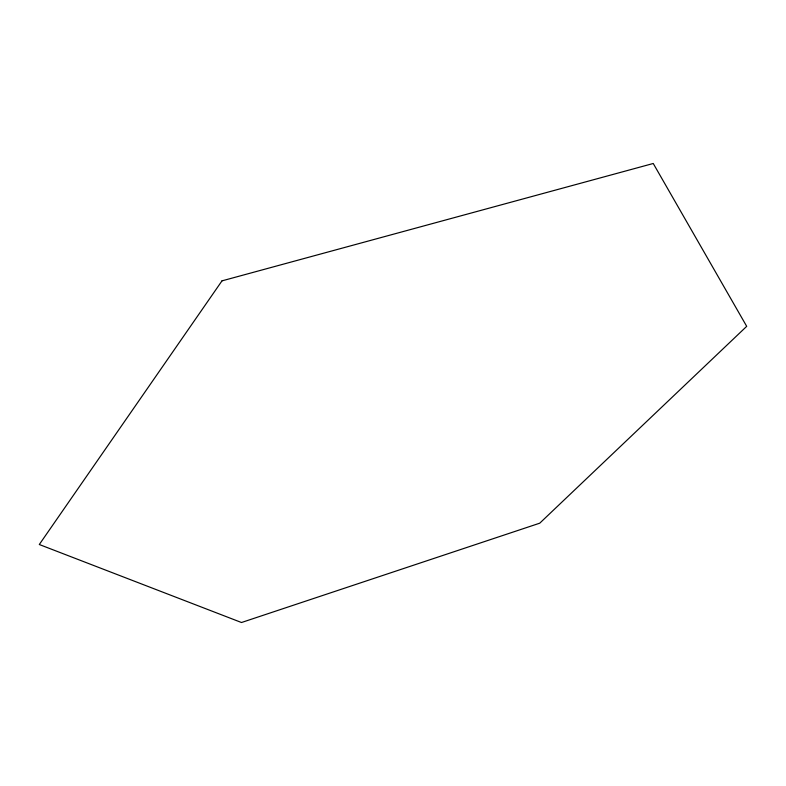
<?xml version="1.0" encoding="UTF-8"?>
<svg xmlns="http://www.w3.org/2000/svg" width="786" height="786" viewBox="0 0 786 786"><rect width="100%" height="100%" fill="white"/><g stroke="black" fill="none" stroke-linecap="round" stroke-linejoin="round"><path stroke-width="1.18" d="M221.996 280.857L39.3 544.511L241.499 622.512L539.746 523.181L746.7 326.337L653.245 163.488L221.996 280.857"/></g></svg>
